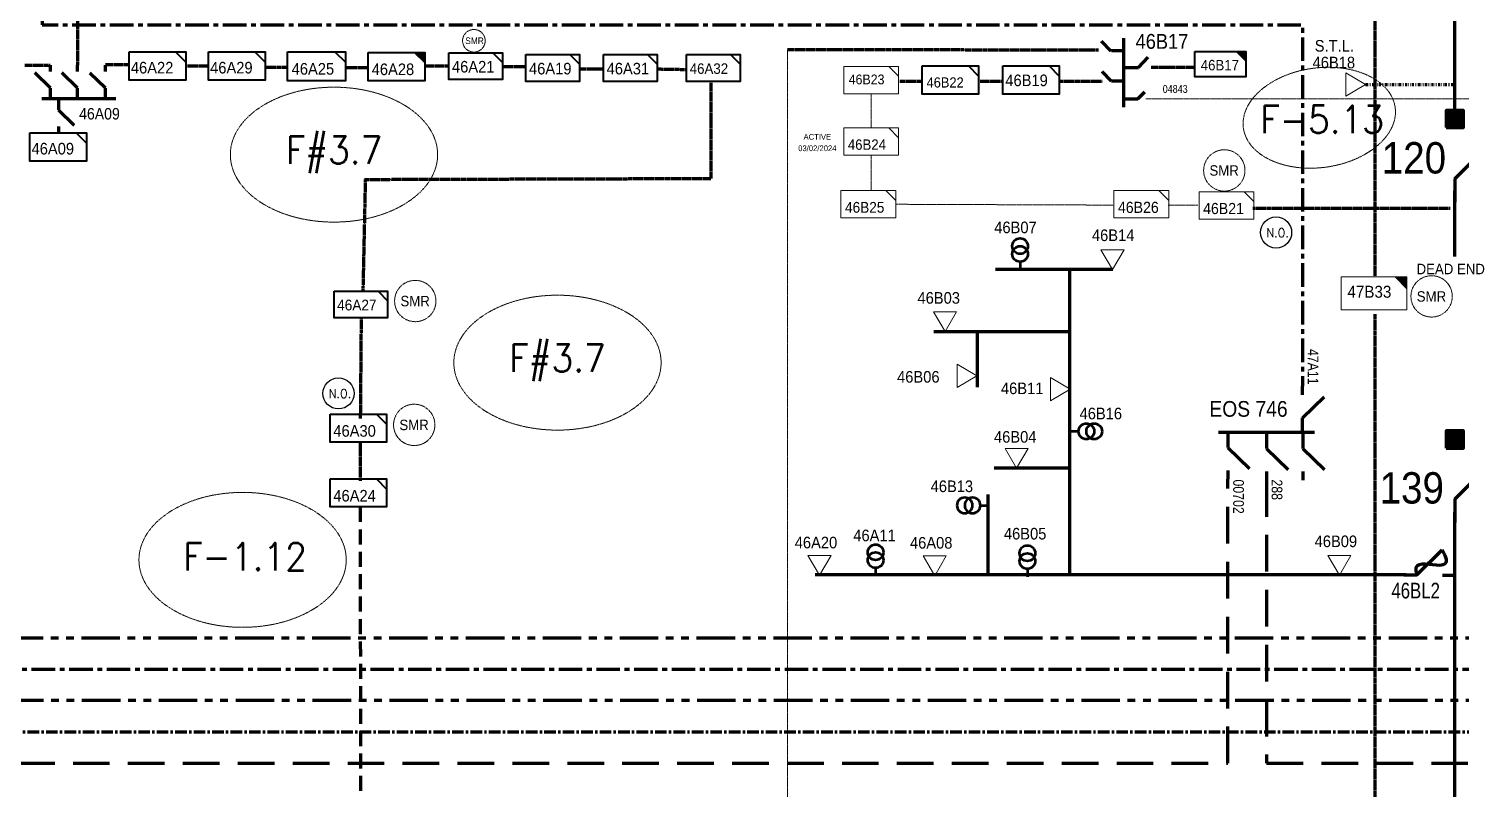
# Model space of a CAD drawing. Header units: metres. Extents: x 65984 to 144644, y -19036 to 23726.
# Drawn here: x 119859.8 to 120316.3, y 21146.1 to 21388.6 of the extents above; entities that cross this region are included whole.
import ezdxf
from ezdxf.enums import TextEntityAlignment as Align

# ---------------------------------------------------------------- set-up
doc = ezdxf.new("R2010")
doc.units = ezdxf.units.M
doc.header["$MEASUREMENT"] = 0
for name, pattern in [('( Center )', [2, 1.25, -0.25, 0.25, -0.25]), ('( Phantom )', [2.5, 1.25, -0.25, 0.25, -0.25, 0.25, -0.25]), ('DGN Style 3', [0.013877, 0, -0.013877]), ('DGN Style 6', [1.9, 0.7, -0.4, 0, -0.4, 0, -0.4]), ('HIDDEN2', [2381.25, 1587.5, -793.75])]:
    doc.linetypes.add(name, pattern=pattern)
doc.layers.get('0').update_dxf_attribs({"color": 95, "lineweight": 40})
for name, color, linetype, lineweight in [('ABS', 7, 'Continuous', 40), ('ABS NUMBER', 112, 'Continuous', 30), ('d_eos', 111, 'Continuous', 40), ('d_eos no', 121, 'Continuous', 40), ('d_fco', 5, 'Continuous', 40), ('d_fco text', 95, 'Continuous', 40), ('d_oh branch', 94, 'Continuous', 40), ('d_switch', 95, 'Continuous', 40), ('d_tf', 1, 'Continuous', 40), ('d_tf no', 6, 'Continuous', 40), ('d_tf_200', 1, 'Continuous', 40), ('d_ug cable', 95, 'Continuous', 40), ('d_ug main line', 95, 'Continuous', 40), ('F11-6 (B324)', 30, 'Continuous', 0), ('FDR  1  05', 172, 'Continuous', 40), ('FDR  1  16', 234, 'Continuous', 40), ('FDR  5  12', 55, 'Continuous', 40), ('fedr no', 95, 'Continuous', 40), ('Level 37', 7, 'Continuous', 0), ('O H MAIN FEEDER', 4, 'Continuous', 100), ('SW N O', 114, 'Continuous', 30)]:
    doc.layers.add(name, color=color, linetype=linetype, lineweight=lineweight)
doc.styles.add('NASKHF', font='naskhf.shx', dxfattribs={"height": 8})
doc.styles.add('Style-Arial', font='arial.ttf')
doc.styles.add('Style-ENGINEERING', font='ENGINEERING.shx')
doc.styles.add('Style-msdefault', font='msdefault.shx')
doc.styles.add('Style-STANDARD', font='STANDARD.shx')

# ---------------------------------------------------------------- blocks, each defined once
blk = doc.blocks.new('TF_8')
at = {"color": 0, "linetype": 'ByBlock', "lineweight": -2}
blk.add_line((6.3, 4.95), (9.9, 1.35), dxfattribs=at)
blk.add_3dface([(-10.1, 4.95), (9.9, 4.95), (9.9, -5.05), (-10.1, -5.05)], dxfattribs=at)
blk = doc.blocks.new('TFU_59')
at = {"layer": 'd_tf_200', "color": 55, "linetype": 'Continuous', "lineweight": 53}
blk.add_line((0, 10), (0, 0), dxfattribs=at)
for centre in [(0, 30), (0, 20)]:
    blk.add_circle(centre, 10, dxfattribs=at)
blk = doc.blocks.new('ABS2_1_1')
at = {"color": 0, "linetype": 'ByBlock', "lineweight": -2, "ltscale": 500}
for q in [(-29900, 43500), (0, 0)]:
    blk.add_line((0, 13600), q, dxfattribs=at)
at = {"color": 0, "linetype": 'ByBlock', "lineweight": -2, "ltscale": 500, "flags": 128}
for points in [[(5000, 43600), (-5000, 43600), (-5000, 53600), (5000, 53600)], [(3791, 49653), (3791, 49653), (3791, 49653)]]:
    blk.add_lwpolyline(points, close=True, dxfattribs=at)
at = {"color": 0, "linetype": 'ByBlock', "lineweight": -2, "ltscale": 500}
for points in [[(5000, 43600), (-5000, 43600), (5000, 53600), (-5000, 53600)], [(3791, 49653), (3791, 49653), (3791, 49653)]]:
    blk.add_solid(points, dxfattribs=at)
blk = doc.blocks.new('*U790')
at = {"layer": 'd_fco', "color": 55, "linetype": 'Continuous', "lineweight": 100}
blk.add_line((-4.6, 4.21), (-10.13, 4.21), dxfattribs=at)
at = {"layer": 'd_fco', "color": 55, "linetype": 'Continuous', "lineweight": 100, "flags": 128}
blk.add_lwpolyline([(13.02, 4.21), (7.07, 4.21), (-4.4, -7.26)], dxfattribs=at)
at = {"layer": 'd_fco', "color": 55, "linetype": 'Continuous', "lineweight": 100}
blk.add_open_spline([(-4.4, -7.26), (-13, 7.69), (11.58, -7.67), (7.07, 4.21)], degree=3, dxfattribs=at)
blk = doc.blocks.new('*U965')
at = {"layer": 'SW N O', "color": 3, "ltscale": 0.426762}
blk.add_circle((0, 0), 16.8, dxfattribs=at)
at = {"layer": 'SW N O', "color": 3, "style": 'Style-STANDARD'}
blk.add_text('N.O.', height=9.6, dxfattribs=at).set_placement((1.7, -0.2), align=Align.MIDDLE_CENTER)
blk = doc.blocks.new('*U986')
at = {"layer": 'd_ug main line', "color": 112, "linetype": '( Phantom )', "lineweight": 158, "ltscale": 9.8, "flags": 128}
blk.add_lwpolyline([(-1019.66, -78.97), (-1019.66, -90.64), (422.6, -90.64)], dxfattribs=at)
blk = doc.blocks.new('exist.us-1000kva')
at = {"color": 0, "linetype": 'ByBlock', "lineweight": -2, "flags": 128}
blk.add_lwpolyline([(39.99, 12.92), (32.8, 20), (40, 20)], close=True, dxfattribs=at)
at = {"color": 0, "linetype": 'ByBlock', "lineweight": -2, "extrusion": (0, 0, -1)}
blk.add_solid([(-39.99, 12.92), (-32.8, 20), (-40, 20)], dxfattribs=at)
at = {"color": 0, "linetype": 'ByBlock', "lineweight": -2, "xscale": 2, "yscale": 2}
blk.add_blockref('TF_8', (20.2, 10.1), dxfattribs=at)
blk = doc.blocks.new('TRA1_330')
at = {"layer": 'd_tf', "color": 55, "linetype": 'Continuous', "lineweight": 0, "ltscale": 0.000215867, "flags": 128}
blk.add_lwpolyline([(10.1, -17), (0.1, 0), (-9.9, -17)], close=True, dxfattribs=at)
blk = doc.blocks.new('TRA1_329')
at = {"layer": 'd_tf', "color": 55, "linetype": 'Continuous', "lineweight": 0, "ltscale": 0.000215867, "xscale": 1.000046566207833, "yscale": 1.000046566207833, "zscale": 1.000046566207833, "rotation": 180}
blk.add_blockref('TRA1_330', (0, 0), dxfattribs=at)
blk = doc.blocks.new('TRA1_360')
at = {"layer": 'd_tf', "color": 211, "linetype": 'Continuous', "lineweight": 0, "ltscale": 0.00019707, "extrusion": (0, 0, -1), "flags": 128}
blk.add_lwpolyline([(-10, -17), (0, 0), (10, -17)], close=True, dxfattribs=at)
blk = doc.blocks.new('TRA1_359')
at = {"layer": 'd_tf', "color": 211, "linetype": 'Continuous', "lineweight": 0, "ltscale": 0.00019707, "xscale": 1.000046566207833, "yscale": 1.000046566207833, "zscale": 1.000046566207833, "rotation": 180}
blk.add_blockref('TRA1_360', (0, 0), dxfattribs=at)

msp = doc.modelspace()

# ---------------------------------------------------------------- linework, layer by layer
at = {"layer": 'd_eos', "color": 7, "linetype": 'Continuous', "lineweight": 211, "ltscale": 0.563017}
for p, q in [((120204.72, 21381.39), (120201.66, 21384.55)), ((120208.76, 21363.48), (120208.76, 21385.56)), ((120208.91, 21381.48), (120204.81, 21381.48)), ((120213.37, 21376.18), (120216.51, 21379.42)), ((120208.76, 21376.17), (120213.39, 21376.17)), ((120208.76, 21366.17), (120213.19, 21366.17)), ((120213.19, 21366.17), (120215.39, 21368.44))]:
    msp.add_line(p, q, dxfattribs=at)
at = {"layer": 'd_eos', "color": 7, "linetype": 'Continuous', "lineweight": 211, "ltscale": 0.456044}
for p, q in [((119866.72, 21369.59), (119861.72, 21374.44)), ((119866.73, 21374.9), (119866.73, 21376.92)), ((119875.32, 21369.59), (119870.31, 21374.44)), ((119875.32, 21374.9), (119875.32, 21376.92)), ((119884.26, 21369.54), (119879.26, 21374.4)), ((119884.26, 21374.86), (119884.26, 21376.88)), ((119866.73, 21366.26), (119866.73, 21369.59)), ((119875.32, 21366.26), (119875.32, 21369.59)), ((119884.26, 21366.22), (119884.26, 21369.54)), ((119887.61, 21366.22), (119864.01, 21366.22)), ((119869.28, 21365.96), (119869.28, 21362.64)), ((119869.28, 21362.64), (119874.28, 21357.78)), ((119869.28, 21357.32), (119869.28, 21355.3))]:
    msp.add_line(p, q, dxfattribs=at)
at = {"layer": 'd_eos', "color": 7, "linetype": 'Continuous', "lineweight": 211, "ltscale": 0.506715}
for p, q in [((120204.76, 21371.8), (120201.78, 21374.87)), ((120208.53, 21371.8), (120204.84, 21371.8))]:
    msp.add_line(p, q, dxfattribs=at)
at = {"layer": 'd_eos', "color": 7, "linetype": 'Continuous', "lineweight": 211, "ltscale": 0.625574}
for p, q in [((120265.69, 21271.83), (120265.69, 21274.6)), ((120265.69, 21264.53), (120272.55, 21271.2)), ((120265.69, 21259.98), (120265.69, 21264.53)), ((120238.88, 21259.98), (120269.48, 21259.98)), ((120241.88, 21259.62), (120241.88, 21255.06)), ((120254.21, 21259.31), (120254.22, 21254.76)), ((120265.82, 21259.31), (120265.82, 21254.76)), ((120241.88, 21255.06), (120248.75, 21248.4)), ((120254.22, 21254.76), (120261.08, 21248.1)), ((120265.82, 21254.76), (120272.68, 21248.1)), ((120241.88, 21247.76), (120241.88, 21245)), ((120254.22, 21247.46), (120254.22, 21244.69)), ((120265.82, 21247.46), (120265.82, 21244.69))]:
    msp.add_line(p, q, dxfattribs=at)
at = {"layer": 'd_oh branch', "color": 55, "linetype": 'Continuous', "lineweight": 100}
for p, q in [((120189.55, 21311.78), (120167.81, 21311.78)), ((120205.23, 21311.78), (120189.23, 21311.78)), ((120191.45, 21311.99), (120191.45, 21214.44)), ((120148.2, 21292), (120191.21, 21292)), ((120161.99, 21292), (120161.99, 21274.32)), ((120191.45, 21248.52), (120167.38, 21248.52)), ((120165.47, 21214.3), (120165.47, 21240.07)), ((120298.71, 21214.44), (120110.39, 21214.44))]:
    msp.add_line(p, q, dxfattribs=at)
at = {"layer": 'd_ug cable', "color": 211, "linetype": 'DGN Style 3', "lineweight": 100}
msp.add_line((120288.74, 21401.92), (120288.74, 21309.45), dxfattribs=at)
at = {"layer": 'd_ug cable', "color": 55, "linetype": 'DGN Style 3', "lineweight": 100}
for p, q in [((120101.55, 21381.96), (120200.62, 21381.78)), ((120217.44, 21376.28), (120231.05, 21376.28)), ((120137.32, 21371.82), (120144.5, 21371.82)), ((120162.99, 21371.82), (120170.18, 21371.82)), ((120188.37, 21371.82), (120201.98, 21371.82)), ((120249.84, 21331.35), (120312.83, 21331.35))]:
    msp.add_line(p, q, dxfattribs=at)
at = {"layer": 'd_ug cable', "color": 55, "linetype": 'DGN Style 3', "lineweight": 13}
for p, q in [((120101.55, 21381.96), (120101.61, 21099.98)), ((120128.24, 21367.76), (120128.24, 21356.95)), ((120128.24, 21348.21), (120128.24, 21336.95)), ((120136.09, 21332.58), (120205.66, 21332.32)), ((120222.83, 21332.32), (120232.4, 21332.32))]:
    msp.add_line(p, q, dxfattribs=at)
at = {"layer": 'd_ug cable', "color": 22, "linetype": 'DGN Style 3', "lineweight": 100}
for p, q in [((119858.56, 21376.92), (119866.73, 21376.92)), ((119884.26, 21377.14), (119891.69, 21377.14)), ((119909.85, 21376.7), (119917.27, 21376.7)), ((119935, 21376.26), (119942.43, 21376.26)), ((119960.71, 21376.18), (119968.13, 21376.18)), ((119986.34, 21376.69), (119993.76, 21376.69)), ((120010.82, 21376.54), (120018.25, 21376.54)), ((120035.28, 21375.72), (120043.26, 21375.72)), ((120060.01, 21375.72), (120069.43, 21375.55)), ((120077.16, 21371.28), (120077.14, 21340.82)), ((119967.04, 21340.48), (119966.28, 21305)), ((119966.84, 21340.51), (120077.14, 21340.82)), ((119965.72, 21296.42), (119965.45, 21264.28))]:
    msp.add_line(p, q, dxfattribs=at)
at = {"layer": 'd_ug cable', "color": 211, "linetype": 'DGN Style 6', "lineweight": 70}
msp.add_line((120285.75, 21370.77), (120314.19, 21370.77), dxfattribs=at)
at = {"layer": 'd_ug cable', "color": 3, "linetype": 'DGN Style 3', "lineweight": 13}
msp.add_line((120215.7, 21366.17), (120362.39, 21366.17), dxfattribs=at)
at = {"layer": 'd_ug cable', "color": 17, "linetype": 'DGN Style 3', "lineweight": 100}
msp.add_line((119965.45, 21256.76), (119965.45, 21244.4), dxfattribs=at)
at = {"layer": 'd_ug cable', "color": 22, "linetype": 'DGN Style 3', "lineweight": 100, "flags": 128}
msp.add_lwpolyline([(119904.55, 21405.81), (119875.32, 21405.81), (119875.32, 21376.92)], dxfattribs=at)
at = {"layer": 'd_ug cable', "color": 211, "linetype": 'DGN Style 3', "lineweight": 100, "flags": 128}
msp.add_lwpolyline([(120288.74, 21297.51), (120288.74, 21134.44), (120222.1, 21134.44), (120222.1, 21108.23)], dxfattribs=at)
at = {"layer": 'd_ug cable', "color": 17, "linetype": 'HIDDEN2', "lineweight": 158, "ltscale": 0.003}
msp.add_lwpolyline([(119965.45, 21236.11), (119965.5, 21092.23), (119646.16, 21092.23), (119646.16, 21023.62)], dxfattribs=at)
at = {"layer": 'd_ug cable', "color": 2, "linetype": 'DGN Style 3', "lineweight": 13}
for centre, radius in [((120001.65, 21384.69), 3.6), ((120240.75, 21343.37), 6.59), ((120306.8, 21303.23), 6.59), ((119982.97, 21301.75), 6.59), ((119982.64, 21262.28), 6.59)]:
    msp.add_circle(centre, radius, dxfattribs=at)
at = {"layer": 'd_ug main line', "color": 234, "linetype": '( Phantom )', "lineweight": 158, "ltscale": 9.8}
msp.add_line((121261, 21174.44), (119380.39, 21174.44), dxfattribs=at)
at = {"layer": 'd_ug main line', "color": 135, "linetype": 'HIDDEN2', "lineweight": 140, "ltscale": 0.00735}
for points in [[(119488.87, 21154.44), (120241.88, 21154.44), (120241.88, 21245)], [(120254.22, 21244.69), (120254.22, 21154.44), (121257.61, 21154.44)]]:
    msp.add_lwpolyline(points, dxfattribs=at)
at = {"layer": 'd_ug main line', "color": 231, "linetype": '( Center )', "lineweight": 158, "ltscale": 2.94, "flags": 128}
msp.add_lwpolyline([(119477.25, 21164.44), (121249.94, 21164.44)], dxfattribs=at)
at = {"layer": 'FDR  1  16', "color": 135, "linetype": '( Center )', "lineweight": 140, "ltscale": 6, "flags": 128}
msp.add_lwpolyline([(119953.43, 21530.83), (119864.09, 21530.83), (119864.09, 21389.75), (120265.69, 21389.75), (120265.69, 21274.6)], dxfattribs=at)
at = {"layer": 'FDR  1  16', "color": 1, "linetype": '( Center )', "lineweight": 140, "ltscale": 6, "flags": 128}
msp.add_lwpolyline([(119593.57, 21253.33), (119614.17, 21253.33), (119614.17, 21184.44), (121248.88, 21184.44)], dxfattribs=at)
at = {"layer": 'fedr no', "color": 82, "linetype": 'DGN Style 3', "lineweight": 13, "true_color": 0x1dc70e}
for centre, major_axis in [((120271.01, 21360.16), (24.18, 3.27)), ((119957.07, 21348.4), (33.02, 0)), ((120028.28, 21282.11), (33.02, 0)), ((119927.95, 21219.26), (33.02, 0))]:
    msp.add_ellipse(centre, major_axis=major_axis, ratio=0.651175, dxfattribs=at)
at = {"layer": 'O H MAIN FEEDER', "color": 211, "lineweight": 211, "ltscale": 0.488306}
msp.add_line((120314.19, 21361.36), (120314.19, 21424.88), dxfattribs=at)
at = {"layer": 'O H MAIN FEEDER', "color": 55, "lineweight": 211, "ltscale": 0.488306}
for p, q in [((120314.19, 21315.95), (120314.19, 21336.86)), ((120314.19, 21117.91), (120314.19, 21234.51))]:
    msp.add_line(p, q, dxfattribs=at)

# ---------------------------------------------------------------- block references
at = {"layer": 'ABS', "color": 7, "linetype": 'Continuous', "lineweight": 211, "ltscale": 0.812883, "xscale": 0.0005446322480400586, "yscale": -0.000544632248040059, "zscale": 0.000360672857092237, "rotation": 180.0000071991901}
for p in [(120314.19, 21333.3), (120314.19, 21231.16)]:
    msp.add_blockref('ABS2_1_1', p, dxfattribs=at)
at = {"layer": 'd_fco', "color": 55, "linetype": 'Continuous', "lineweight": 100, "xscale": 0.7000000000000004, "yscale": 0.7000000000000004, "zscale": 0.7000000000000004, "rotation": 179.9640835135763}
msp.add_blockref('*U790', (120307.09, 21217.38), dxfattribs=at)
at = {"layer": 'd_tf', "color": 211, "linetype": 'Continuous', "lineweight": 0, "ltscale": 0.00019707, "extrusion": (0, 0, -1), "xscale": 0.37, "yscale": 0.37, "zscale": 0.37, "rotation": 269.9999999999999}
msp.add_blockref('TRA1_359', (-120285.75, 21370.78), dxfattribs=at)
at = {"layer": 'd_tf', "color": 55, "linetype": 'Continuous', "lineweight": 0, "ltscale": 0.000215867, "xscale": 0.37, "yscale": 0.37, "zscale": 0.37}
for p, rotation in [((120205.15, 21311.79), 359.9999999999999), ((120161.9, 21277.93), 89.99999999999997), ((120191.61, 21273.73), 89.99999999999997), ((120111.8, 21214.35), 359.9999999999999), ((120148.5, 21214.22), 359.9999999999999), ((120277.45, 21214.36), 359.9999999999999)]:
    msp.add_blockref('TRA1_329', p, dxfattribs=dict(at, rotation=rotation))
msp.add_blockref('TRA1_329', (120151.8, 21292), dxfattribs=at)
at = {"layer": 'd_tf', "color": 55, "linetype": 'Continuous', "lineweight": 0, "ltscale": 0.000215867, "extrusion": (0, 0, -1), "xscale": 0.37, "yscale": 0.37, "zscale": 0.37, "rotation": 0.0003743484859697892}
msp.add_blockref('TRA1_329', (-120174.55, 21248.43), dxfattribs=at)
at = {"layer": 'd_tf_200', "color": 55, "linetype": 'Continuous', "lineweight": 53, "xscale": 0.25, "yscale": 0.25, "zscale": 0.25}
for p, rotation in [((120175.68, 21311.75), 359.9999999999999), ((120191.8, 21260.22), 269.9999999999999), ((120129.64, 21214.17), 359.9999999999999), ((120178, 21213.88), 359.9999999999999)]:
    msp.add_blockref('TFU_59', p, dxfattribs=dict(at, rotation=rotation))
at = {"layer": 'd_tf_200', "color": 55, "linetype": 'Continuous', "lineweight": 53, "extrusion": (0, 0, -1), "xscale": 0.25, "yscale": 0.25, "zscale": 0.25, "rotation": 270.0003743487152}
msp.add_blockref('TFU_59', (-120165.53, 21236.63), dxfattribs=at)
at = {"layer": 'FDR  1  05', "color": 22, "linetype": 'Continuous', "lineweight": 40, "zscale": 0.4267622666565712, "rotation": 359.9999999999999}
for name, p, xscale, yscale in [('TF_8', (119900.93, 21376.69), 0.9017436084944768, 0.9017436084944768), ('TF_8', (119926.19, 21376.69), 0.9017436084944768, 0.9017436084944768), ('TF_8', (119951.57, 21376.58), 0.9215848583404438, 0.9215848583404438), ('exist.us-1000kva', (119967.99, 21371.97), 0.4500881502278162, 0.4500881502278162), ('TF_8', (120026.83, 21376.05), 0.8535245333131425, 0.8535245333131425), ('TF_8', (120051.56, 21376.05), 0.8535245333131425, 0.8535245333131425), ('TF_8', (120078.05, 21376.05), 0.8535245333131425, 0.8535245333131425), ('TF_8', (119869.28, 21350.88), 0.9017436084944768, 0.9017436084944768)]:
    msp.add_blockref(name, p, dxfattribs=dict(at, xscale=xscale, yscale=yscale))
at = {"layer": 'FDR  1  05', "color": 55, "linetype": 'Continuous', "lineweight": 40, "rotation": 359.9999999999999}
for name, p, xscale, yscale, zscale in [('exist.us-1000kva', (119967.99, 21371.97), 0.4500881502278162, 0.4500881502278162, 0.4267622666565712), ('exist.us-1000kva', (120231.36, 21373.15), 0.405079335207363, 0.405079335207363, 0.3840860399909141), ('TF_8', (120153.57, 21372.24), 0.8976721704458228, 0.8976721704458228, 0.4267622666565712), ('TF_8', (120179.24, 21372.24), 0.8976721704458228, 0.8976721704458228, 0.4267622666565712)]:
    msp.add_blockref(name, p, dxfattribs=dict(at, xscale=xscale, yscale=yscale, zscale=zscale))
at = {"layer": 'FDR  1  05', "color": 2, "linetype": 'Continuous', "lineweight": 40, "zscale": 0.4267622666565712, "rotation": 359.9999999999999}
for p, xscale, yscale in [((120002.3, 21376.66), 0.8535245333131425, 0.8535245333131425), ((119965.72, 21300.71), 0.8535245333131425, 0.8535245333131425), ((119964.94, 21261.29), 0.8956060000208768, 0.8956060000208768)]:
    msp.add_blockref('TF_8', p, dxfattribs=dict(at, xscale=xscale, yscale=yscale))
at = {"layer": 'FDR  1  05', "color": 55, "linetype": 'Continuous', "lineweight": 13, "xscale": 0.8742308333646689, "yscale": 0.8742308333646689, "zscale": 0.4099461305688586, "rotation": 359.9999999999999}
for p in [(120128.33, 21372.18), (120127.44, 21332.63), (120214.39, 21332.63), (120241.52, 21332.25)]:
    msp.add_blockref('TF_8', p, dxfattribs=at)
at = {"layer": 'FDR  1  05', "color": 131, "linetype": 'Continuous', "lineweight": 13, "xscale": 0.8742308333646689, "yscale": 0.8742308333646689, "zscale": 0.4099461305688586, "rotation": 359.9999999999999}
msp.add_blockref('TF_8', (120128.33, 21352.62), dxfattribs=at)
at = {"layer": 'FDR  1  05', "color": 2, "linetype": 'Continuous', "lineweight": 13, "xscale": 0.5229855330167305, "yscale": 0.5229855330167305, "zscale": 0.5567169674391906, "rotation": 359.9999999999999}
msp.add_blockref('exist.us-1000kva', (120278.03, 21298.99), dxfattribs=at)
at = {"layer": 'FDR  1  05', "color": 17, "linetype": 'Continuous', "lineweight": 40, "xscale": 0.8956060000208768, "yscale": 0.8956060000208768, "zscale": 0.4267622666565712, "rotation": 359.9999999999999}
msp.add_blockref('TF_8', (119964.94, 21240.63), dxfattribs=at)
at = {"layer": 'FDR  5  12', "color": 112, "linetype": '( Phantom )', "lineweight": 158, "ltscale": 9.8}
msp.add_blockref('*U986', (120834.45, 21285.08), dxfattribs=at)
at = {"layer": 'SW N O', "color": 3, "xscale": 0.2950694635422144, "yscale": 0.2950694635422144, "zscale": 0.2950694635422144}
for p in [(120257.25, 21323.58), (119958.49, 21272.31)]:
    msp.add_blockref('*U965', p, dxfattribs=at)

# ---------------------------------------------------------------- texts
at = {"layer": 'ABS NUMBER', "color": 7, "lineweight": 140, "char_height": 10, "attachment_point": 3, "style": 'NASKHF'}
for s, insert in [('\\fArial|b0|i0|c178178|p39;\\H1x;\\W0.88;120\\P', (120311.42, 21352.39)), ('\\fArial|b0|i0|c178178|p39;\\H1x;\\W0.88;139\\P', (120310.74, 21247.2))]:
    msp.add_mtext(s, dxfattribs=dict(at, insert=insert))
at = {"layer": 'd_eos no', "color": 7, "linetype": 'Continuous', "lineweight": 140, "style": 'Style-Arial', "width": 0.88}
for s, height, p in [('46B17', 4.736, (120212.47, 21386.86)), ('46A09', 3.645, (119875.87, 21363.25)), ('EOS 746', 5, (120235.99, 21269.87))]:
    msp.add_text(s, height=height, dxfattribs=at).set_placement(p, align=Align.TOP_LEFT)
at = {"layer": 'd_fco text', "color": 55, "linetype": 'Continuous', "lineweight": 80, "style": 'Style-msdefault', "width": 0.8}
msp.add_text('46BL2', height=5, dxfattribs=at).set_placement((120309.45, 21211.97), align=Align.TOP_RIGHT)
at = {"layer": 'd_switch', "color": 135, "linetype": 'Continuous', "lineweight": 30, "style": 'Style-ENGINEERING', "width": 0.857143}
msp.add_text('47A11', height=3.43, rotation=270, dxfattribs=at).set_placement((120270.74, 21275.12), align=Align.TOP_RIGHT)
for s, p in [('00702', (120247, 21244.88)), ('288', (120259.26, 21244.89))]:
    msp.add_text(s, height=3.43, rotation=270, dxfattribs=at).set_placement(p, align=Align.TOP_LEFT)
at = {"layer": 'd_tf no', "color": 1, "linetype": 'Continuous', "lineweight": 40, "style": 'Style-msdefault', "width": 0.945946}
for height, p in [(2.106, (119998.9, 21385.75)), (3.33, (120236.02, 21345.02)), (3.33, (120302.07, 21304.88)), (3.33, (119978.25, 21303.4)), (3.33, (119977.91, 21263.93))]:
    msp.add_text('SMR', height=height, dxfattribs=at).set_placement(p, align=Align.TOP_LEFT)
at = {"layer": 'd_tf no', "color": 211, "linetype": 'Continuous', "lineweight": 40, "style": 'Style-msdefault', "width": 0.945946}
for s, height, p in [('S.T.L.', 3.7, (120269.56, 21384.94)), ('46B18 ', 3.7, (120268.88, 21379.61)), ('DEAD END', 3.33, (120302.01, 21313.62))]:
    msp.add_text(s, height=height, dxfattribs=at).set_placement(p, align=Align.TOP_LEFT)
at = {"layer": 'd_tf no', "color": 22, "linetype": 'Continuous', "lineweight": 40, "style": 'Style-msdefault', "width": 0.945946}
for s, height, p in [('46A22', 3.7, (119892.35, 21377.97)), ('46A29', 3.7, (119917.61, 21377.97)), ('46A25', 3.7, (119943.59, 21377.6)), ('46A19', 3.7, (120019.21, 21377.67)), ('46A31', 3.7, (120043.94, 21377.67)), ('46A28', 3.7, (119969.09, 21377.45)), ('46A32', 3.345, (120070.42, 21377.49)), ('46A09', 3.7, (119860.71, 21352.16))]:
    msp.add_text(s, height=height, dxfattribs=at).set_placement(p, align=Align.TOP_LEFT)
at = {"layer": 'd_tf no', "color": 2, "linetype": 'Continuous', "lineweight": 40, "style": 'Style-msdefault', "width": 0.945946}
for s, height, p in [('46A21', 3.7, (119994.67, 21378.27)), ('46A27', 3.425, (119958.09, 21302.19)), ('46A30', 3.7, (119956.87, 21262.21))]:
    msp.add_text(s, height=height, dxfattribs=at).set_placement(p, align=Align.TOP_LEFT)
at = {"layer": 'd_tf no', "color": 55, "linetype": 'Continuous', "lineweight": 40, "style": 'Style-msdefault', "width": 0.945946}
for s, height, p in [('46B17', 3.33, (120233.25, 21378.59)), ('46B22', 3.234, (120145.89, 21373.03)), ('46B19', 3.7, (120170.98, 21373.93)), ('46B07', 3.7, (120167.44, 21327.06)), ('46B14', 3.7, (120198.57, 21324.56)), ('46B03', 3.7, (120142.99, 21304.6)), ('46B06', 3.7, (120136.49, 21279.44)), ('46B11', 3.7, (120169.58, 21275.77)), ('46B16', 3.7, (120194.63, 21267.75)), ('46B04', 3.7, (120167.36, 21260.31)), ('46B13', 3.7, (120147.18, 21244.56)), ('46A11', 3.7, (120122.53, 21228.89)), ('46B05', 3.7, (120170.52, 21229.45)), ('46B09', 3.7, (120269.53, 21227.02)), ('46A20', 3.7, (120103.88, 21226.63)), ('46A08', 3.7, (120140.59, 21226.54))]:
    msp.add_text(s, height=height, dxfattribs=at).set_placement(p, align=Align.TOP_LEFT)
at = {"layer": 'd_tf no', "color": 55, "linetype": 'Continuous', "lineweight": 13, "style": 'Style-msdefault', "width": 0.945946}
for s, height, p in [('46B23', 3.117, (120121.07, 21373.93)), ('46B25', 3.426, (120119.91, 21333.32)), ('46B26', 3.554, (120206.86, 21333.38)), ('46B21', 3.554, (120234, 21333.01))]:
    msp.add_text(s, height=height, dxfattribs=at).set_placement(p, align=Align.TOP_LEFT)
at = {"layer": 'd_tf no', "color": 131, "linetype": 'Continuous', "lineweight": 13, "style": 'Style-msdefault', "width": 0.945946}
msp.add_text('46B24', height=3.322, dxfattribs=at).set_placement((120120.8, 21353.26), align=Align.TOP_LEFT)
at = {"layer": 'd_tf no', "color": 2, "linetype": 'Continuous', "lineweight": 13, "style": 'Style-msdefault', "width": 0.945946}
msp.add_text('47B33', height=3.822, dxfattribs=at).set_placement((120279.99, 21306.62), align=Align.TOP_LEFT)
at = {"layer": 'd_tf no', "color": 17, "linetype": 'Continuous', "lineweight": 40, "style": 'Style-msdefault', "width": 0.945946}
msp.add_text('46A24', height=3.7, dxfattribs=at).set_placement((119956.87, 21241.55), align=Align.TOP_LEFT)
at = {"layer": 'F11-6 (B324)', "color": 4, "insert": (120111.08, 21352.24), "char_height": 1.822, "attachment_point": 5, "line_spacing_factor": 1.2, "style": 'Style-ENGINEERING'}
msp.add_mtext('ACTIVE\\P03/02/2024', dxfattribs=at)
at = {"layer": 'fedr no', "color": 6, "linetype": 'Continuous', "lineweight": 40, "char_height": 8.852, "attachment_point": 5, "style": 'Style-STANDARD'}
for s, insert in [('F-5.13', (120271.92, 21359.64)), ('F#3.7', (119957.07, 21348.4)), ('F#3.7', (120028.28, 21282.11)), ('F-1.12', (119928.7, 21220.28))]:
    msp.add_mtext(s, dxfattribs=dict(at, insert=insert))
at = {"layer": 'Level 37', "color": 7, "linetype": 'Continuous', "lineweight": 100, "style": 'Style-msdefault', "width": 0.86}
msp.add_text('04843', height=2.488, rotation=0.0004, dxfattribs=at).set_placement((120229.08, 21370.58), align=Align.TOP_RIGHT)

doc.saveas('drawing.dxf')
